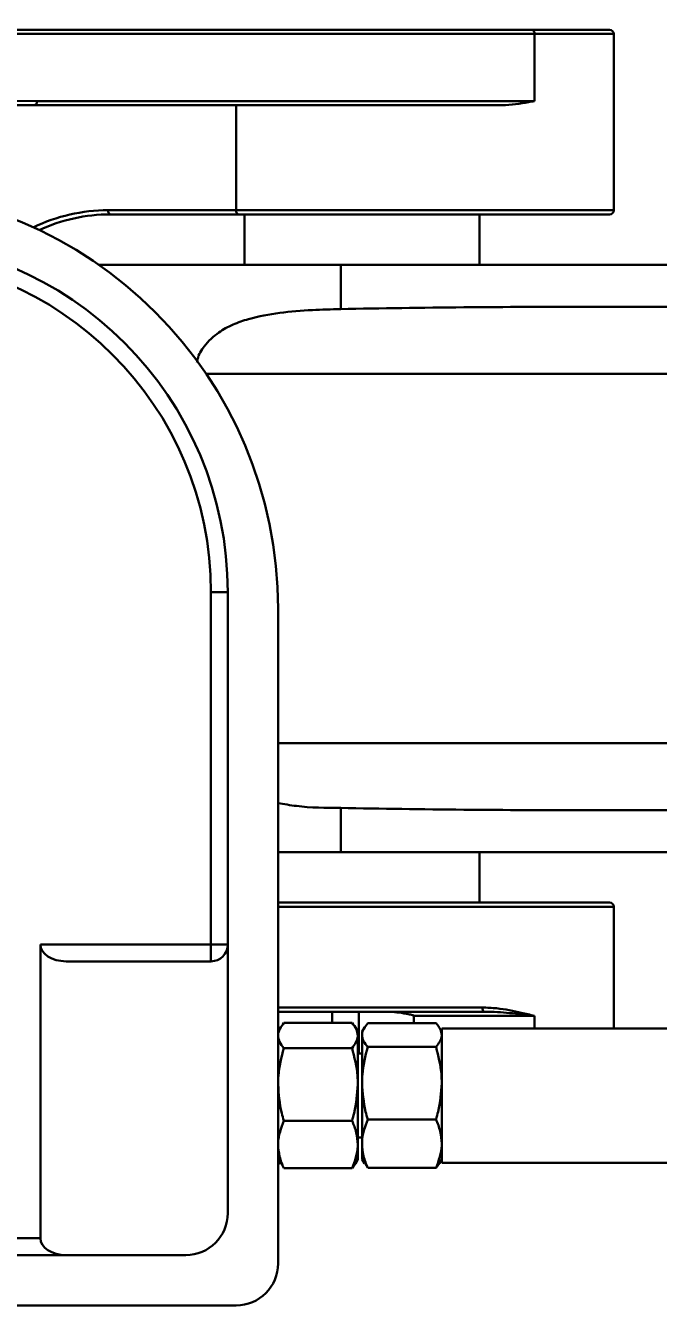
# Model space of a CAD drawing. Header units: millimetres. Extents: x -2601 to 21461, y 11492 to 21077.
# Drawn here: x 7388.5 to 7463.9, y 12834.8 to 12987.3 of the extents above; entities that cross this region are included whole.
import ezdxf

# ---------------------------------------------------------------- set-up
doc = ezdxf.new("R2010")
doc.units = ezdxf.units.MM
doc.header["$PDSIZE"] = -1
doc.styles.get("Standard").update_dxf_attribs({"font": ''})
doc.styles.get('Standard').set_extended_font_data('HYSWLongFangSong')
doc.dimstyles.new('ISO-25', dxfattribs={"dimscale": 25, "dimtxt": 3.5, "dimasz": 1.6, "dimexe": 1.25, "dimexo": 0.625, "dimtad": 1, "dimdec": 0, "dimzin": 9, "dimdsep": 46, "dimtxsty": 'Standard', "dimcen": 2.5, "dimadec": 0, "dimazin": 2, "dimtfac": 1, "dimtdec": 0, "dimtofl": 0, "dimtmove": 0, "dimatfit": 3, "dimfxl": 1, "dimarcsym": 0})

# ---------------------------------------------------------------- blocks, each defined once
blk = doc.blocks.new('*D17')
at = {"color": 0, "lineweight": -2}
blk.add_line((7050.09, 13150.65), (6775.22, 13208.46), dxfattribs=at)
at = {"color": 0}
blk.add_solid([(6776.59, 13214.99), (6773.84, 13201.94), (6736.07, 13216.7)], dxfattribs=at)
at = {"layer": 'Defpoints', "color": 0}
for p in [(6736.07, 13216.7), (8128.61, 12923.82)]:
    blk.add_point(p, dxfattribs=at)
at = {"color": 0, "insert": (6944.44, 13233.55), "char_height": 87.5, "attachment_point": 5, "rotation": 348.1228}
blk.add_mtext('R1423', dxfattribs=at)
blk = doc.blocks.new('*D18')
at = {"color": 0, "lineweight": -2}
for p, q in [((7408.54, 13350.67), (7739.79, 13154.31)), ((8128.61, 12861.32), (8128.61, 12986.32)), ((8066.11, 12923.82), (8191.11, 12923.82))]:
    blk.add_line(p, q, dxfattribs=at)
at = {"color": 0}
blk.add_solid([(7743.19, 13160.04), (7736.39, 13148.57), (7774.2, 13133.91)], dxfattribs=at)
at = {"layer": 'Defpoints', "color": 0}
for p in [(7774.2, 13133.91), (8128.61, 12923.82)]:
    blk.add_point(p, dxfattribs=at)
at = {"color": 0, "insert": (7523.31, 13351.65), "char_height": 87.5, "attachment_point": 5, "rotation": 329.3414}
blk.add_mtext('R412', dxfattribs=at)

msp = doc.modelspace()

# ---------------------------------------------------------------- linework, layer by layer
at = {"color": 161, "lineweight": 30, "true_color": 0x67adff}
for p, q in [((7340.4, 12986.82), (7448.83, 12986.82)), ((7448.83, 12986.82), (7458.11, 12986.82)), ((7449.17, 12986.32), (7340.75, 12986.32)), ((7449.17, 12986.32), (7449.17, 12978.32)), ((7458.61, 12986.32), (7449.17, 12986.32)), ((7458.61, 12965.32), (7458.61, 12986.32)), ((7389.53, 12977.82), (7340.4, 12978.23)), ((7340.75, 12978.73), (7389.87, 12978.32)), ((7378.61, 12977.82), (7389.53, 12977.82)), ((7444.86, 12977.82), (7389.53, 12977.82)), ((7389.87, 12978.32), (7449.17, 12978.32)), ((7413.61, 12965.32), (7413.61, 12977.82)), ((7398.36, 12965.32), (7413.61, 12965.32)), ((7413.61, 12965.32), (7458.61, 12965.32)), ((7413.86, 12964.82), (7398.61, 12964.82)), ((7458.11, 12964.82), (7413.86, 12964.82)), ((7414.61, 12964.82), (7414.61, 12958.82)), ((7442.61, 12958.82), (7442.61, 12964.82)), ((7397.23, 12958.82), (7426.07, 12958.82)), ((7426.07, 12953.54), (7426.07, 12958.82)), ((7426.07, 12958.82), (8106.91, 12958.82)), ((7455.65, 12953.82), (8106.91, 12953.82)), ((7410.03, 12945.82), (8382.68, 12945.82)), ((7412.61, 12919.82), (7410.61, 12919.82)), ((7410.61, 12877.82), (7410.61, 12919.82)), ((7412.61, 12877.82), (7412.61, 12919.82)), ((7418.61, 12917.82), (7418.61, 12839.82)), ((7418.61, 12901.82), (8382.68, 12901.82)), ((7426.07, 12888.82), (7426.07, 12894.1)), ((8106.91, 12893.82), (7455.65, 12893.82)), ((7418.61, 12888.82), (7426.07, 12888.82)), ((7426.07, 12888.82), (8106.91, 12888.82)), ((7442.61, 12882.82), (7442.61, 12888.82)), ((7418.61, 12882.82), (7458.11, 12882.82)), ((7458.61, 12882.32), (7418.61, 12882.32)), ((7458.61, 12867.82), (7458.61, 12882.32)), ((7390.28, 12877.82), (7390.28, 12842.82)), ((7390.28, 12877.82), (7410.61, 12877.82)), ((7410.61, 12877.82), (7412.61, 12877.82)), ((7410.61, 12877.82), (7410.61, 12875.82)), ((7412.61, 12845.82), (7412.61, 12877.82)), ((7393.36, 12875.82), (7410.61, 12875.82)), ((7418.61, 12870.32), (7442.95, 12870.32)), ((7425.04, 12869.82), (7418.61, 12869.82)), ((7425.04, 12869.82), (7428.23, 12869.82)), ((7425.04, 12868.48), (7425.04, 12869.82)), ((7431.51, 12869.82), (7428.23, 12869.82)), ((7428.23, 12869.82), (7428.23, 12864.82)), ((7431.51, 12869.82), (7443.19, 12869.82)), ((7434.8, 12869.32), (7434.8, 12868.45)), ((7449.17, 12869.32), (7434.8, 12869.32)), ((7449.17, 12869.32), (7449.17, 12867.82)), ((7418.92, 12867.98), (7418.61, 12867.44)), ((7427.43, 12868.48), (7419.29, 12868.48)), ((7428.11, 12867.44), (7427.82, 12867.94)), ((7428.89, 12867.93), (7428.61, 12867.44)), ((7437.43, 12868.45), (7429.29, 12868.45)), ((7438.11, 12867.44), (7437.86, 12867.87)), ((7988.11, 12867.82), (7438.11, 12867.82)), ((7438.11, 12867.82), (7438.11, 12866.65)), ((7428.11, 12867.44), (7428.11, 12866.98)), ((7428.11, 12866.98), (7428.11, 12861.15)), ((7428.61, 12867.03), (7428.61, 12867.44)), ((7428.61, 12861.31), (7428.61, 12867.03)), ((7438.11, 12866.65), (7438.11, 12851.82)), ((7427.43, 12865.48), (7419.29, 12865.48)), ((7428.61, 12864.82), (7428.11, 12864.82)), ((7437.43, 12865.62), (7429.29, 12865.62)), ((7428.11, 12861.15), (7428.11, 12853.99)), ((7428.61, 12854.09), (7428.61, 12861.31)), ((7437.43, 12856.99), (7429.29, 12856.99)), ((7427.43, 12856.82), (7419.29, 12856.82)), ((7428.11, 12854.82), (7428.61, 12854.82)), ((7428.11, 12853.99), (7428.11, 12852.21)), ((7428.61, 12852.21), (7428.61, 12854.09)), ((7418.61, 12852.21), (7418.92, 12851.66)), ((7419.02, 12851.72), (7419.29, 12851.16)), ((7427.43, 12851.16), (7419.29, 12851.16)), ((7427.43, 12851.16), (7427.8, 12851.72)), ((7427.82, 12851.71), (7428.11, 12852.21)), ((7428.61, 12852.21), (7428.89, 12851.72)), ((7428.99, 12851.78), (7429.29, 12851.2)), ((7437.43, 12851.2), (7429.29, 12851.2)), ((7437.43, 12851.2), (7437.84, 12851.78)), ((7437.86, 12851.77), (7438.11, 12852.21)), ((7438.11, 12851.82), (7988.11, 12851.82)), ((7352.68, 12842.82), (7390.28, 12842.82)), ((7344.82, 12840.82), (7407.61, 12840.82)), ((7413.61, 12834.82), (7344.82, 12834.82))]:
    msp.add_line(p, q, dxfattribs=at)
at = {"color": 161, "lineweight": 30, "true_color": 0x67adff, "flags": 128}
for points in [[(7398.61, 12964.82), (7398.56, 12964.83), (7398.51, 12964.86), (7398.47, 12964.91), (7398.43, 12964.97), (7398.4, 12965.04), (7398.38, 12965.13), (7398.36, 12965.22), (7398.36, 12965.32)], [(7413.86, 12964.82), (7413.81, 12964.83), (7413.76, 12964.86), (7413.72, 12964.91), (7413.68, 12964.97), (7413.65, 12965.04), (7413.63, 12965.13), (7413.61, 12965.22), (7413.61, 12965.32)], [(7442.95, 12870.32), (7442.95, 12870.23), (7442.97, 12870.13), (7442.99, 12870.04), (7443.02, 12869.97), (7443.06, 12869.91), (7443.1, 12869.86), (7443.14, 12869.83), (7443.19, 12869.82)]]:
    msp.add_lwpolyline(points, dxfattribs=at)
at = {"color": 161, "lineweight": 30, "true_color": 0x67adff}
for centre, radius, start, end in [((7448.73, 12986.39), 0.444, 351.4296, 77.4388), ((7458.11, 12986.32), 0.5, 0, 90), ((7368.61, 12917.82), 50, 0, 90), ((7458.11, 12965.32), 0.5, 270, 0), ((7370.61, 12919.82), 42, 0, 90), ((7370.61, 12919.82), 40, 0, 90), ((7458.11, 12882.32), 0.5, 0, 90), ((7410.61, 12877.82), 2, 270, 0), ((7407.61, 12845.82), 5, 270, 0), ((7413.61, 12839.82), 5, 270, 0)]:
    msp.add_arc(centre, radius, start, end, dxfattribs=at)
for centre, major_axis, ratio, start_param, end_param in [((7389.53, 12978.32), (0.002, 0.5), 0.68546, 3.150762, 4.715205), ((7328.67, 12978.32), (60.86, -0.5), 0.000098, 6.271201, 6.277555), ((7398.36, 12944.82), (20.5, 0), 0.999995, 1.570796, 2.021129), ((7398.61, 12944.82), (20, 0), 0.999995, 1.570796, 2.007541), ((7455.65, 12945.82), (113.26, 0), 0.070633, 1.570796, 1.835044), ((7455.65, 12901.82), (113.26, 0), 0.070633, 4.448141, 4.712389), ((7393.36, 12877.82), (3.08, 0), 0.649408, 3.141593, 4.712389), ((7393.36, 12842.82), (3.08, 0), 0.649408, 3.141593, 4.712389)]:
    msp.add_ellipse(centre, major_axis=major_axis, ratio=ratio, start_param=start_param, end_param=end_param, dxfattribs=at)
for points, knots in [([(7449.17, 12978.32), (7449.16, 12978.32), (7449.04, 12978.3), (7447.95, 12978.11), (7446.53, 12977.86), (7445.14, 12977.83), (7444.86, 12977.82)], [0, 0, 0, 0, 0.006307, 0.089494, 0.818308, 1, 1, 1, 1]), ([(7408.94, 12947.16), (7408.96, 12947.3), (7409.06, 12948.03), (7409.92, 12949.36), (7411.36, 12950.74), (7413.22, 12951.73), (7415.62, 12952.57), (7418.79, 12953.15), (7422.49, 12953.45), (7424.94, 12953.51), (7426.07, 12953.54)], [0, 0, 0, 0, 0.020816, 0.107993, 0.234298, 0.338489, 0.442929, 0.638285, 0.834046, 1, 1, 1, 1]), ([(7426.07, 12894.1), (7424.29, 12894.11), (7421.73, 12894.13), (7419.33, 12894.55), (7418.61, 12894.68)], [0, 0, 0, 0, 0.6973584, 1, 1, 1, 1]), ([(7434.8, 12869.32), (7434.79, 12869.32), (7434.79, 12869.33), (7434.79, 12869.33), (7434.78, 12869.35), (7434.73, 12869.38), (7434.51, 12869.44), (7433.61, 12869.63), (7432.57, 12869.8), (7431.65, 12869.82), (7431.51, 12869.82)], [0, 0, 0, 0, 0.00118, 0.002642, 0.005516, 0.015922, 0.057296, 0.222016, 0.882552, 1, 1, 1, 1]), ([(7442.95, 12870.32), (7443.52, 12870.3), (7445.16, 12870.23), (7447.22, 12869.8), (7448.65, 12869.45), (7449.16, 12869.32), (7449.17, 12869.32)], [0, 0, 0, 0, 0.253536, 0.725938, 0.995545, 1, 1, 1, 1]), ([(7449.17, 12869.32), (7449.16, 12869.32), (7448.65, 12869.39), (7447.21, 12869.56), (7445.23, 12869.77), (7443.72, 12869.81), (7443.19, 12869.82)], [0, 0, 0, 0, 0.004483, 0.274743, 0.747651, 1, 1, 1, 1]), ([(7418.61, 12866.98), (7418.61, 12867.02), (7418.62, 12867.52), (7418.97, 12868.02), (7419.29, 12868.48)], [0, 0, 0, 0, 0.070217, 1, 1, 1, 1]), ([(7427.43, 12868.48), (7427.62, 12868.24), (7428, 12867.75), (7428.07, 12867.24), (7428.11, 12866.98)], [0, 0, 0, 0, 0.49547, 1, 1, 1, 1]), ([(7428.61, 12867.03), (7428.61, 12867.07), (7428.62, 12867.55), (7428.97, 12868.01), (7429.29, 12868.45)], [0, 0, 0, 0, 0.0702099, 1, 1, 1, 1]), ([(7437.43, 12868.45), (7437.62, 12868.22), (7438, 12867.76), (7438.07, 12867.28), (7438.11, 12867.03)], [0, 0, 0, 0, 0.495477, 1, 1, 1, 1]), ([(7419.29, 12865.48), (7419.1, 12865.72), (7418.71, 12866.21), (7418.64, 12866.72), (7418.61, 12866.98)], [0, 0, 0, 0, 0.49545, 1, 1, 1, 1]), ([(7428.11, 12866.98), (7428.11, 12866.94), (7428.1, 12866.44), (7427.75, 12865.94), (7427.43, 12865.48)], [0, 0, 0, 0, 0.070251, 1, 1, 1, 1]), ([(7429.29, 12865.62), (7429.1, 12865.85), (7428.71, 12866.31), (7428.64, 12866.79), (7428.61, 12867.03)], [0, 0, 0, 0, 0.495433, 1, 1, 1, 1]), ([(7438.11, 12867.03), (7438.11, 12867), (7438.1, 12866.52), (7437.75, 12866.05), (7437.43, 12865.62)], [0, 0, 0, 0, 0.070232, 1, 1, 1, 1]), ([(7418.61, 12861.15), (7418.62, 12861.49), (7418.65, 12862.96), (7419.01, 12864.39), (7419.29, 12865.48)], [0, 0, 0, 0, 0.235078, 1, 1, 1, 1]), ([(7427.43, 12865.48), (7427.71, 12864.39), (7428.07, 12862.96), (7428.1, 12861.49), (7428.11, 12861.15)], [0, 0, 0, 0, 0.764924, 1, 1, 1, 1]), ([(7428.61, 12861.31), (7428.62, 12861.65), (7428.65, 12863.11), (7429.01, 12864.53), (7429.29, 12865.62)], [0, 0, 0, 0, 0.235058, 1, 1, 1, 1]), ([(7437.43, 12865.62), (7437.71, 12864.53), (7438.07, 12863.11), (7438.1, 12861.65), (7438.11, 12861.31)], [0, 0, 0, 0, 0.764943, 1, 1, 1, 1]), ([(7419.29, 12856.82), (7419.2, 12857.12), (7418.8, 12858.53), (7418.69, 12860), (7418.61, 12861.15)], [0, 0, 0, 0, 0.215034, 1, 1, 1, 1]), ([(7428.11, 12861.15), (7428.02, 12860), (7427.92, 12858.53), (7427.51, 12857.12), (7427.43, 12856.82)], [0, 0, 0, 0, 0.7849643, 1, 1, 1, 1]), ([(7429.29, 12856.99), (7429.2, 12857.29), (7428.8, 12858.7), (7428.69, 12860.16), (7428.61, 12861.31)], [0, 0, 0, 0, 0.215072, 1, 1, 1, 1]), ([(7438.11, 12861.31), (7438.02, 12860.16), (7437.92, 12858.7), (7437.51, 12857.29), (7437.43, 12856.99)], [0, 0, 0, 0, 0.784927, 1, 1, 1, 1]), ([(7428.61, 12854.09), (7428.61, 12854.16), (7428.62, 12855.14), (7428.97, 12856.1), (7429.29, 12856.99)], [0, 0, 0, 0, 0.070195, 1, 1, 1, 1]), ([(7437.43, 12856.99), (7437.62, 12856.52), (7438, 12855.57), (7438.07, 12854.59), (7438.11, 12854.09)], [0, 0, 0, 0, 0.495471, 1, 1, 1, 1]), ([(7418.61, 12853.99), (7418.61, 12854.06), (7418.62, 12855.01), (7418.97, 12855.95), (7419.29, 12856.82)], [0, 0, 0, 0, 0.070179, 1, 1, 1, 1]), ([(7427.43, 12856.82), (7427.62, 12856.36), (7428, 12855.43), (7428.07, 12854.47), (7428.11, 12853.99)], [0, 0, 0, 0, 0.495497, 1, 1, 1, 1]), ([(7419.29, 12851.16), (7419.1, 12851.62), (7418.71, 12852.55), (7418.64, 12853.51), (7418.61, 12853.99)], [0, 0, 0, 0, 0.495447, 1, 1, 1, 1]), ([(7428.11, 12853.99), (7428.11, 12853.92), (7428.1, 12852.97), (7427.75, 12852.03), (7427.43, 12851.16)], [0, 0, 0, 0, 0.070247, 1, 1, 1, 1]), ([(7429.29, 12851.2), (7429.1, 12851.67), (7428.71, 12852.62), (7428.64, 12853.6), (7428.61, 12854.09)], [0, 0, 0, 0, 0.495469, 1, 1, 1, 1]), ([(7438.11, 12854.09), (7438.11, 12854.03), (7438.1, 12853.05), (7437.75, 12852.09), (7437.43, 12851.2)], [0, 0, 0, 0, 0.0702148, 1, 1, 1, 1])]:
    msp.add_open_spline(points, degree=3, knots=knots, dxfattribs=at)

# ---------------------------------------------------------------- dimensions: what is measured, and where the dimension line sits
for mpoint, picture, middle in [((7774.2, 13133.91), '*D18', (7493.04, 13300.58)), ((6736.07, 13216.7), '*D17', (6932.22, 13175.44))]:
    dim = msp.add_radius_dim(center=(8128.61, 12923.82), mpoint=mpoint, dimstyle='ISO-25')
    dim.commit()
    dim.dimension.update_dxf_attribs({"geometry": picture, "text_midpoint": middle, "dimtype": 164})

doc.saveas('drawing.dxf')
